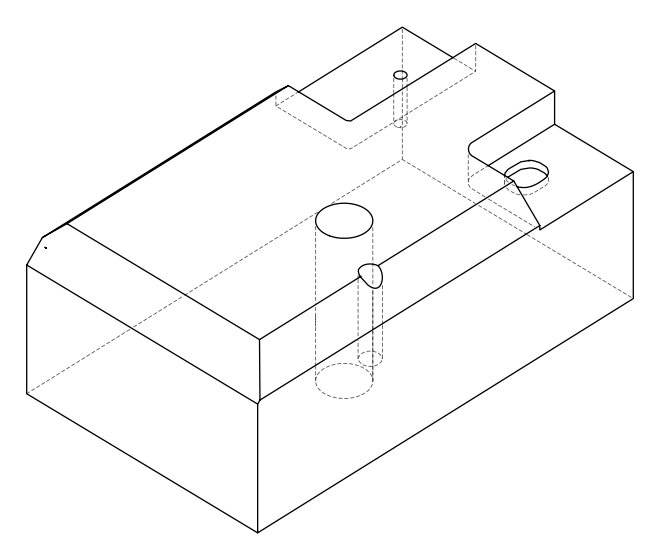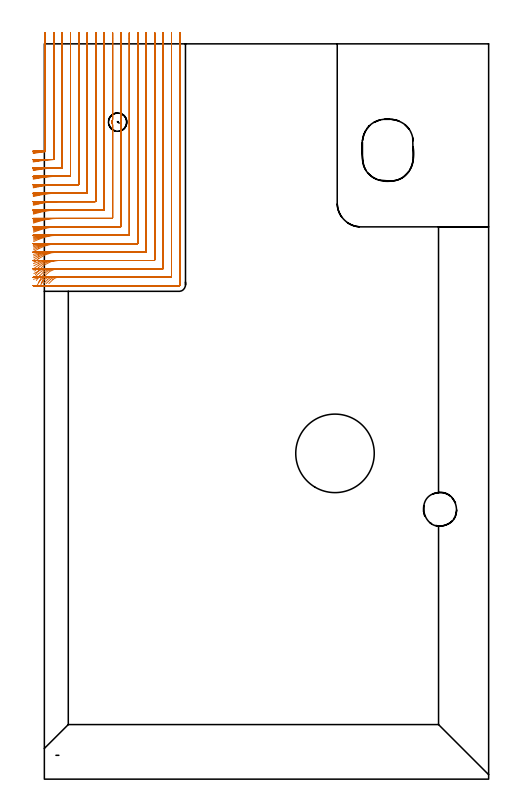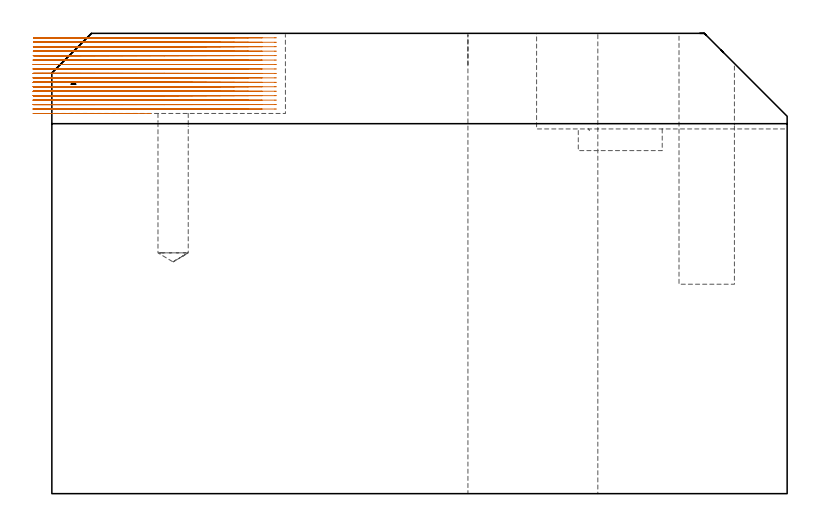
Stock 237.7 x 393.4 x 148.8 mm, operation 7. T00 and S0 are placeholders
(PLAN: 11 operations, 7 tool changes, 162.3 min)
(1 SPOT_DRILL | STEP1POCKET | NXT0321_9005460120000 | 0.03 min | 2812 mm3)
(2 INDEXABLE_INSERT_DRILL_THROUGH_HOLE_FROM_SOLID | STEP1HOLE | NXT0302_036 | 0.61 min | 206064 mm3)
(3 DRILL_BLIND_HOLE_INTO_CENTER | STEP1POCKET | UGT0301_212 | 0.21 min | 3509 mm3)
(4 AREA_MILL | FG_CHAMFER_SURFACE | UGT0205_001 | 22.63 min | 108346 mm3)
(5 AREA_MILL_1 | FG_CHAMFER_SURFACE_1 | UGT0205_001 | 19.91 min | 94854 mm3)
(6 AREA_MILL_2 | FG_CHAMFER_SURFACE_2 | UGT0205_001 | 9.78 min | 19899 mm3)
(7 MILL_CORNER_NOTCH_RECTANGULAR | CORNER_NOTCH_RECTANGULAR | NXT0201_008 | Follow Part, ap 1.5, ae 75% | 95.56 min | 255425 mm3)
(8 MILL_CORNER_NOTCH_RECTANGULAR_1 | CORNER_NOTCH_RECTANGULAR_1 | UGT0201_094 | Follow Part, ap 5, ae 75% | 10.24 min | 240972 mm3)
(9 MILL_RECTANGULAR_POCKET | POCKET_RECTANGULAR_STRAIGHT | UGT0201_094 | Follow Part, ap 5, ae 75% | 0.4 min | 5345 mm3)
(10 MILL_BLIND_HOLE_FROM_SOLID_MATERIAL | STEP1POCKET_1 | NXT0201_011 | Spiral | 2.59 min | 19824 mm3)
(11 BORE_BLIND_HOLE | STEP1POCKET_1 | UGT0332_075 | 0.33 min | 0 mm3)
(TOOL NXT0321_9005460120000 | NC Spot Drill, 142deg, 12mm, Carbide, Uncoated | D12 PA142 FL30 Z2)
(TOOL NXT0302_036 | Index. Insert Drill 42mm [880-D4200L50-05] | D42 PA176 FL210 Z2)
(TOOL UGT0301_212 | Twist Drill 9.8 mm | D9.8 PA118 FL83 Z2)
(TOOL UGT0205_001 | Chamfer Mill 20 x 3 x 45 deg. | D20 FL50 Z2)
(TOOL NXT0201_008 | ENDMILL 6mm [2P460-0600-NA 1630] | D6 FL26 Z6)
(TOOL UGT0201_094 | End mill 20 mm | D20 FL38 Z4)
(TOOL NXT0201_011 | ENDMILL 12mm [2P460-1200-NA 1630] | D12 FL38 Z6)
(TOOL UGT0332_075 | 17.75 mm Rough Boring Bar | D17.75)
(OP 7 MILL_CORNER_NOTCH_RECTANGULAR, part 1 of 2)
G17 G21 G94 G90
T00 M6
G54
G17 G0 G90 X-5.967 Y334.759 S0 M3
G43 Z158.8 H1
Z147.361
G94 G1 X-3. Y335.204 F250.
G2 X0.236 Y335.614 R72. F500.
G3 X0.5 Y335.907 R0.3
G1 Y396.4
Y399.4 F250.
G0 Z158.8
X-5.962 Y330.175
Z147.361
G1 X-3. Y330.65
G2 X4.718 Y331.435 R67.5 F500.
G3 X5. Y331.729 R0.3
G1 Y396.4
Y399.4 F250.
G0 Z158.8
X-5.957 Y325.58
Z147.361
G1 X-3. Y326.088
G2 X7.679 Y327. R63. F500.
G1 X9.205
G3 X9.5 Y327.295 R0.3
G1 Y396.4
Y399.4 F250.
G0 Z158.8
X-5.95 Y320.969
Z147.361
G1 X-3. Y321.517
G2 X7.679 Y322.5 R58.5 F500.
G1 X13.705
G3 X14. Y322.795 R0.3
G1 Y396.4
Y399.4 F250.
G0 Z158.8
X-5.941 Y316.34
Z147.361
G1 X-3. Y316.934
G2 X7.679 Y318. R54. F500.
G1 X18.204
G3 X18.5 Y318.296 R0.3
G1 Y396.4
Y399.4 F250.
G0 Z158.8
X-5.929 Y311.687
Z147.361
G1 X-3. Y312.334
G2 X7.679 Y313.5 R49.5 F500.
G1 X22.704
G3 X23. Y313.796 R0.3
G1 Y396.4
Y399.4 F250.
G0 Z158.8
X-5.914 Y307.003
Z147.361
G1 X-3. Y307.715
G2 X7.679 Y309. R45. F500.
G1 X27.204
G3 X27.5 Y309.296 R0.3
G1 Y396.4
Y399.4 F250.
G0 Z158.8
X-5.894 Y302.276
Z147.361
G1 X-3. Y303.067
G2 X7.679 Y304.5 R40.5 F500.
G1 X31.704
G3 X32. Y304.796 R0.3
G1 Y396.4
Y399.4 F250.
G0 Z158.8
X-5.865 Y297.49
Z147.361
G1 X-3. Y298.38
G2 X7.679 Y300. R36. F500.
G1 X36.204
G3 X36.5 Y300.296 R0.3
G1 Y350.2
G2 X36.286 Y350.813 R3.036
X36.492 Y352.78 R3.036
G1 X36.5 Y352.794
Y396.4
Y399.4 F250.
G0 Z158.8
X-5.822 Y292.618
Z147.361
G1 X-3. Y293.635
G2 X7.679 Y295.5 R31.5 F500.
G1 X40.704
G3 X41. Y295.796 R0.3
G1 Y349.126
Y352.126 F250.
G0 Z158.8
Y350.879
Z147.361
G1 Y353.879
Y396.4 F500.
Y399.4 F250.
G0 Z158.8
X-5.755 Y287.612
Z147.361
G1 X-3. Y288.798
G2 X7.679 Y291. R27. F500.
G1 X45.203
G3 X45.5 Y291.297 R0.3
G1 Y396.4
Y399.4 F250.
G0 Z158.8
X-5.641 Y282.38
Z147.361
G1 X-3. Y283.804
G2 X7.679 Y286.5 R22.5 F500.
G1 X49.703
G3 X50. Y286.797 R0.3
G1 Y396.4
Y399.4 F250.
G0 Z158.8
X-5.415 Y276.71
Z147.361
G1 X-3. Y278.49
G2 X7.679 Y282. R18. F500.
G1 X54.203
G3 X54.5 Y282.297 R0.3
G1 Y396.4
Y399.4 F250.
G0 Z158.8
X-4.835 Y269.886
Z147.361
G1 X-3. Y272.259
G2 X7.679 Y277.5 R13.5 F500.
G1 X58.703
G3 X59. Y277.797 R0.3
G1 Y396.4
Y399.4 F250.
G0 Z158.8
X-1.713 Y265.34
Z147.361
G1 X-0.372 Y268.023
G2 X7.679 Y273. R9. F500.
G1 X63.203
G3 X63.5 Y273.297 R0.3
G1 Y396.4
Y399.4 F250.
G0 Z158.8
X2.392 Y265.137
Z147.361
G1 X4.543 Y267.228
G2 X7.679 Y268.5 R4.5 F500.
G1 X67.703
G3 X68. Y268.797 R0.3
G1 Y396.4
Y399.4 F250.
G0 Z158.8
X4.679 Y264.
Z147.361
G1 X7.679
X72.1 F500.
G3 X72.5 Y264.4 R0.4
G1 Y396.4
Y399.4 F250.
G0 Z158.8
X-5.975 Y335.018
Z145.922
G1 X-3. Y335.404
G2 X0.23 Y335.748 R72. F500.
G3 X0.5 Y336.041 R0.3
G1 Y396.4
Y399.4 F250.
G0 Z158.8
X-5.972 Y330.452
Z145.922
G1 X-3. Y330.863
G2 X4.712 Y331.483 R67.5 F500.
G3 X5. Y331.777 R0.3
G1 Y396.4
Y399.4 F250.
G0 Z158.8
X-5.968 Y325.877
Z145.922
G1 X-3. Y326.318
G2 X6.248 Y327. R63. F500.
G1 X9.205
G3 X9.5 Y327.295 R0.3
G1 Y396.4
Y399.4 F250.
G0 Z158.8
X-5.962 Y321.29
Z145.922
G1 X-3. Y321.764
G2 X6.248 Y322.5 R58.5 F500.
G1 X13.705
G3 X14. Y322.795 R0.3
G1 Y396.4
Y399.4 F250.
G0 Z158.8
X-5.956 Y316.688
Z145.922
G1 X-3. Y317.202
G2 X6.248 Y318. R54. F500.
G1 X18.204
G3 X18.5 Y318.296 R0.3
G1 Y396.4
Y399.4 F250.
G0 Z158.8
X-5.947 Y312.068
Z145.922
G1 X-3. Y312.628
G2 X6.248 Y313.5 R49.5 F500.
G1 X22.704
G3 X23. Y313.796 R0.3
G1 Y396.4
Y399.4 F250.
G0 Z158.8
X-5.936 Y307.423
Z145.922
G1 X-3. Y308.039
G2 X6.248 Y309. R45. F500.
G1 X27.204
G3 X27.5 Y309.296 R0.3
G1 Y396.4
Y399.4 F250.
G0 Z158.8
X-5.921 Y302.745
Z145.922
G1 X-3. Y303.43
G2 X6.248 Y304.5 R40.5 F500.
G1 X31.704
G3 X32. Y304.796 R0.3
G1 Y396.4
Y399.4 F250.
G0 Z158.8
X-5.899 Y298.021
Z145.922
G1 X-3. Y298.792
G2 X6.248 Y300. R36. F500.
G1 X36.204
G3 X36.5 Y300.296 R0.3
G1 Y350.2
G2 X36.492 Y352.78 R3.036
G1 X36.5 Y352.794
Y396.4
Y399.4 F250.
G0 Z158.8
X-5.868 Y293.231
Z145.922
G1 X-3. Y294.112
G2 X6.248 Y295.5 R31.5 F500.
G1 X40.704
G3 X41. Y295.796 R0.3
G1 Y349.126
Y352.126 F250.
G0 Z158.8
Y350.879
Z145.922
G1 Y353.879
Y396.4 F500.
Y399.4 F250.
G0 Z158.8
X-5.819 Y288.339
Z145.922
G1 X-3. Y289.367
G2 X6.248 Y291. R27. F500.
G1 X45.203
G3 X45.5 Y291.297 R0.3
G1 Y396.4
Y399.4 F250.
G0 Z158.8
X-5.735 Y283.279
Z145.922
G1 X-3. Y284.512
G2 X6.248 Y286.5 R22.5 F500.
G1 X49.703
G3 X50. Y286.797 R0.3
G1 Y396.4
Y399.4 F250.
G0 Z158.8
X-5.574 Y277.901
Z145.922
G1 X-3. Y279.443
G2 X6.248 Y282. R18. F500.
G1 X54.203
G3 X54.5 Y282.297 R0.3
G1 Y396.4
Y399.4 F250.
G0 Z158.8
X-5.186 Y271.78
Z145.922
G1 X-3. Y273.835
G2 X6.248 Y277.5 R13.5 F500.
G1 X58.703
G3 X59. Y277.797 R0.3
G1 Y396.4
Y399.4 F250.
G0 Z158.8
X-3.059 Y265.84
Z145.922
G1 X-1.576 Y268.448
G2 X6.248 Y273. R9. F500.
G1 X63.203
G3 X63.5 Y273.297 R0.3
G1 Y396.4
Y399.4 F250.
G0 Z158.8
X0.961 Y265.139
Z145.922
G1 X3.114 Y267.229
G2 X6.248 Y268.5 R4.5 F500.
G1 X67.703
G3 X68. Y268.797 R0.3
G1 Y396.4
Y399.4 F250.
G0 Z158.8
X3.248 Y264.
Z145.922
G1 X6.248
X72.1 F500.
G3 X72.5 Y264.4 R0.4
G1 Y396.4
Y399.4 F250.
G0 Z158.8
X-5.982 Y335.254
Z144.483
G1 X-3. Y335.578
G2 X0.224 Y335.855 R72. F500.
G3 X0.5 Y336.149 R0.3
G1 Y396.4
Y399.4 F250.
G0 Z158.8
X-5.98 Y330.704
Z144.483
G1 X-3. Y331.05
G2 X4.705 Y331.5 R67.5 F500.
G3 X5. Y331.795 R0.3
G1 Y396.4
Y399.4 F250.
G0 Z158.8
X-5.977 Y326.146
Z144.483
G1 X-3. Y326.517
G2 X4.785 Y327. R63. F500.
G1 X9.205
G3 X9.5 Y327.295 R0.3
G1 Y396.4
Y399.4 F250.
G0 Z158.8
X-5.973 Y321.58
Z144.483
G1 X-3. Y321.98
G2 X4.785 Y322.5 R58.5 F500.
G1 X13.705
G3 X14. Y322.795 R0.3
G1 Y396.4
Y399.4 F250.
G0 Z158.8
X-5.969 Y317.003
Z144.483
G1 X-3. Y317.436
G2 X4.785 Y318. R54. F500.
G1 X18.204
G3 X18.5 Y318.296 R0.3
G1 Y396.4
Y399.4 F250.
G0 Z158.8
X-5.963 Y312.412
Z144.483
G1 X-3. Y312.884
G2 X4.785 Y313.5 R49.5 F500.
G1 X22.704
G3 X23. Y313.796 R0.3
G1 Y396.4
Y399.4 F250.
G0 Z158.8
X-5.955 Y307.803
Z144.483
G1 X-3. Y308.322
G2 X4.785 Y309. R45. F500.
G1 X27.204
G3 X27.5 Y309.296 R0.3
G1 Y396.4
Y399.4 F250.
G0 Z158.8
X-5.944 Y303.168
Z144.483
G1 X-3. Y303.745
G2 X4.785 Y304.5 R40.5 F500.
G1 X31.704
G3 X32. Y304.796 R0.3
G1 Y396.4
Y399.4 F250.
G0 Z158.8
X-5.929 Y298.499
Z144.483
G1 X-3. Y299.148
G2 X4.785 Y300. R36. F500.
G1 X36.204
G3 X36.5 Y300.296 R0.3
G1 Y350.2
G2 X36.492 Y352.78 R3.036
G1 X36.5 Y352.794
Y396.4
Y399.4 F250.
G0 Z158.8
X-5.907 Y293.781
Z144.483
G1 X-3. Y294.523
G2 X4.785 Y295.5 R31.5 F500.
G1 X40.704
G3 X41. Y295.796 R0.3
G1 Y349.126
Y352.126 F250.
G0 Z158.8
Y350.879
Z144.483
G1 Y353.879
Y396.4 F500.
Y399.4 F250.
G0 Z158.8
X-5.873 Y288.988
Z144.483
G1 X-3. Y289.853
G2 X4.785 Y291. R27. F500.
G1 X45.203
G3 X45.5 Y291.297 R0.3
G1 Y396.4
Y399.4 F250.
G0 Z158.8
X-5.815 Y284.072
Z144.483
G1 X-3. Y285.11
G2 X4.785 Y286.5 R22.5 F500.
G1 X49.703
G3 X50. Y286.797 R0.3
G1 Y396.4
Y399.4 F250.
G0 Z158.8
X-5.705 Y278.932
Z144.483
G1 X-3. Y280.23
G2 X4.785 Y282. R18. F500.
G1 X54.203
G3 X54.5 Y282.297 R0.3
G1 Y396.4
Y399.4 F250.
G0 Z158.8
X-5.451 Y273.299
Z144.483
G1 X-3. Y275.029
G2 X4.785 Y277.5 R13.5 F500.
G1 X58.703
G3 X59. Y277.797 R0.3
G1 Y396.4
Y399.4 F250.
G0 Z158.8
X-4.273 Y266.821
Z144.483
G1 X-2.521 Y269.256
G2 X4.785 Y273. R9. F500.
G1 X63.203
G3 X63.5 Y273.297 R0.3
G1 Y396.4
Y399.4 F250.
G0 Z158.8
X-0.523 Y265.037
Z144.483
G1 X1.589 Y267.168
G2 X4.785 Y268.5 R4.5 F500.
G1 X67.703
G3 X68. Y268.797 R0.3
G1 Y396.4
Y399.4 F250.
G0 Z158.8
X1.785 Y264.
Z144.483
G1 X4.785
X72.1 F500.
G3 X72.5 Y264.4 R0.4
G1 Y396.4
Y399.4 F250.
G0 Z158.8
X-5.989 Y335.48
Z143.044
G1 X-3. Y335.736
G2 X0.217 Y335.94 R72. F500.
G3 X0.5 Y336.234 R0.3
G1 Y396.4
Y399.4 F250.
G0 Z158.8
X-5.987 Y330.945
Z143.044
G1 X-3. Y331.219
G2 X3.156 Y331.5 R67.5 F500.
G1 X4.705
G3 X5. Y331.795 R0.3
G1 Y396.4
Y399.4 F250.
G0 Z158.8
X-5.986 Y326.405
Z143.044
G1 X-3. Y326.699
G2 X3.156 Y327. R63. F500.
G1 X9.205
G3 X9.5 Y327.295 R0.3
G1 Y396.4
Y399.4 F250.
G0 Z158.8
X-5.983 Y321.86
Z143.044
G1 X-3. Y322.175
G2 X3.156 Y322.5 R58.5 F500.
G1 X13.705
G3 X14. Y322.795 R0.3
G1 Y396.4
Y399.4 F250.
G0 Z158.8
X-5.98 Y317.306
Z143.044
G1 X-3. Y317.648
G2 X3.156 Y318. R54. F500.
G1 X18.204
G3 X18.5 Y318.296 R0.3
G1 Y396.4
Y399.4 F250.
G0 Z158.8
X-5.977 Y312.743
Z143.044
G1 X-3. Y313.116
G2 X3.156 Y313.5 R49.5 F500.
G1 X22.704
G3 X23. Y313.796 R0.3
G1 Y396.4
Y399.4 F250.
G0 Z158.8
X-5.972 Y308.167
Z143.044
G1 X-3. Y308.577
G2 X3.156 Y309. R45. F500.
G1 X27.204
G3 X27.5 Y309.296 R0.3
G1 Y396.4
Y399.4 F250.
G0 Z158.8
X-5.965 Y303.573
Z143.044
G1 X-3. Y304.029
G2 X3.156 Y304.5 R40.5 F500.
G1 X31.704
G3 X32. Y304.796 R0.3
G1 Y396.4
Y399.4 F250.
G0 Z158.8
X-5.956 Y298.957
Z143.044
G1 X-3. Y299.47
G2 X3.156 Y300. R36. F500.
G1 X36.204
G3 X36.5 Y300.296 R0.3
G1 Y350.2
G2 X36.492 Y352.78 R3.036
G1 X36.5 Y352.794
Y396.4
Y399.4 F250.
G0 Z158.8
X-5.942 Y294.306
Z143.044
G1 X-3. Y294.893
G2 X3.156 Y295.5 R31.5 F500.
G1 X40.704
G3 X41. Y295.796 R0.3
G1 Y349.126
Y352.126 F250.
G0 Z158.8
Y350.879
Z143.044
G1 Y353.879
Y396.4 F500.
Y399.4 F250.
G0 Z158.8
X-5.921 Y289.605
Z143.044
G1 X-3. Y290.289
G2 X3.156 Y291. R27. F500.
G1 X45.203
G3 X45.5 Y291.297 R0.3
G1 Y396.4
Y399.4 F250.
G0 Z158.8
X-5.886 Y284.821
Z143.044
G1 X-3. Y285.641
G2 X3.156 Y286.5 R22.5 F500.
G1 X49.703
G3 X50. Y286.797 R0.3
G1 Y396.4
Y399.4 F250.
G0 Z158.8
X-5.819 Y279.889
Z143.044
G1 X-3. Y280.915
G2 X3.156 Y282. R18. F500.
G1 X54.203
G3 X54.5 Y282.297 R0.3
G1 Y396.4
Y399.4 F250.
G0 Z158.8
X-5.67 Y274.647
Z143.044
G1 X-3. Y276.015
G2 X3.156 Y277.5 R13.5 F500.
G1 X58.703
G3 X59. Y277.797 R0.3
G1 Y396.4
Y399.4 F250.
G0 Z158.8
X-5.188 Y268.513
Z143.044
G1 X-3. Y270.565
G2 X3.156 Y273. R9. F500.
G1 X63.203
G3 X63.5 Y273.297 R0.3
G1 Y396.4
Y399.4 F250.
G0 Z158.8
X-2.252 Y263.986
Z143.044
G1 X-0.595 Y266.487
G2 X3.156 Y268.5 R4.5 F500.
G1 X67.702
G3 X68. Y268.798 R0.3
G1 Y396.4
Y399.4 F250.
G0 Z158.8
X0.156 Y264.
Z143.044
G1 X3.156
X72.1 F500.
G3 X72.5 Y264.4 R0.4
G1 Y396.4
Y399.4 F250.
G0 Z158.8
X-5.995 Y335.693
Z141.605
G1 X-3. Y335.872
G2 X0.21 Y335.992 R72. F500.
G3 X0.5 Y336.287 R0.3
G1 Y396.4
Y399.4 F250.
G0 Z158.8
X-5.994 Y331.173
Z141.605
G1 X-3. Y331.363
G2 X1.292 Y331.5 R67.5 F500.
G1 X4.705
G3 X5. Y331.795 R0.3
G1 Y396.4
Y399.4 F250.
G0 Z158.8
X-5.993 Y326.649
Z141.605
G1 X-3. Y326.854
G2 X1.292 Y327. R63. F500.
G1 X9.205
G3 X9.5 Y327.295 R0.3
G1 Y396.4
Y399.4 F250.
G0 Z158.8
X-5.992 Y322.122
Z141.605
G1 X-3. Y322.342
G2 X1.292 Y322.5 R58.5 F500.
G1 X13.705
G3 X14. Y322.795 R0.3
G1 Y396.4
Y399.4 F250.
G0 Z158.8
X-5.991 Y317.591
Z141.605
G1 X-3. Y317.829
G2 X1.292 Y318. R54. F500.
G1 X18.204
G3 X18.5 Y318.296 R0.3
G1 Y396.4
Y399.4 F250.
G0 Z158.8
X-5.989 Y313.053
Z141.605
G1 X-3. Y313.314
G2 X1.292 Y313.5 R49.5 F500.
G1 X22.704
G3 X23. Y313.796 R0.3
G1 Y396.4
Y399.4 F250.
G0 Z158.8
X-5.986 Y308.509
Z141.605
G1 X-3. Y308.795
G2 X1.292 Y309. R45. F500.
G1 X27.204
G3 X27.5 Y309.296 R0.3
G1 Y396.4
Y399.4 F250.
G0 Z158.8
X-5.983 Y303.954
Z141.605
G1 X-3. Y304.272
G2 X1.292 Y304.5 R40.5 F500.
G1 X31.704
G3 X32. Y304.796 R0.3
G1 Y396.4
Y399.4 F250.
G0 Z158.8
X-5.979 Y299.386
Z141.605
G1 X-3. Y299.743
G2 X1.292 Y300. R36. F500.
G1 X36.204
G3 X36.5 Y300.296 R0.3
G1 Y350.2
G2 X36.492 Y352.78 R3.036
G1 X36.5 Y352.794
Y396.4
Y399.4 F250.
G0 Z158.8
X-5.972 Y294.798
Z141.605
G1 X-3. Y295.206
G2 X1.292 Y295.5 R31.5 F500.
G1 X40.704
G3 X41. Y295.796 R0.3
G1 Y349.126
Y352.126 F250.
G0 Z158.8
Y350.879
Z141.605
G1 Y353.879
Y396.4 F500.
Y399.4 F250.
G0 Z158.8
X-5.962 Y290.18
Z141.605
G1 X-3. Y290.657
G2 X1.292 Y291. R27. F500.
G1 X45.203
G3 X45.5 Y291.297 R0.3
G1 Y396.4
Y399.4 F250.
G0 Z158.8
X-5.945 Y285.515
Z141.605
G1 X-3. Y286.087
G2 X1.292 Y286.5 R22.5 F500.
G1 X49.703
G3 X50. Y286.797 R0.3
G1 Y396.4
Y399.4 F250.
G0 Z158.8
X-5.913 Y280.766
Z141.605
G1 X-3. Y281.481
G2 X1.292 Y282. R18. F500.
G1 X54.203
G3 X54.5 Y282.297 R0.3
G1 Y396.4
Y399.4 F250.
G0 Z158.8
X-5.844 Y275.846
Z141.605
G1 X-3. Y276.8
G2 X1.292 Y277.5 R13.5 F500.
G1 X58.703
G3 X59. Y277.797 R0.3
G1 Y396.4
Y399.4 F250.
G0 Z158.8
X-5.637 Y270.48
Z141.605
G1 X-3. Y271.911
G2 X1.292 Y273. R9. F500.
G1 X63.203
G3 X63.5 Y273.297 R0.3
G1 Y396.4
Y399.4 F250.
G0 Z158.8
X-4.113 Y263.815
Z141.605
G1 X-2.535 Y266.367
G2 X1.292 Y268.5 R4.5 F500.
G1 X67.703
G3 X68. Y268.797 R0.3
G1 Y396.4
Y399.4 F250.
G0 Z158.8
X-1.708 Y264.
Z141.605
G1 X1.292
X72.1 F500.
G3 X72.5 Y264.4 R0.4
G1 Y396.4
Y399.4 F250.
G0 Z158.8
X-5.999 Y335.931
Z140.167
G1 X-3. Y335.987
G2 X-1.654 Y336. R72. F500.
G1 X0.205
G3 X0.5 Y336.295 R0.3
G1 Y396.4
Y399.4 F250.
G0 Z158.8
X-5.999 Y331.427
Z140.167
G1 X-3. Y331.487
G2 X-1.654 Y331.5 R67.5 F500.
G1 X4.705
G3 X5. Y331.795 R0.3
G1 Y396.4
Y399.4 F250.
G0 Z158.8
X-5.999 Y326.922
Z140.167
G1 X-3. Y326.986
G2 X-1.654 Y327. R63. F500.
G1 X9.205
G3 X9.5 Y327.295 R0.3
G1 Y396.4
Y399.4 F250.
G0 Z158.8
X-5.999 Y322.415
Z140.167
G1 X-3. Y322.485
G2 X-1.654 Y322.5 R58.5 F500.
G1 X13.705
G3 X14. Y322.795 R0.3
G1 Y396.4
Y399.4 F250.
G0 Z158.8
X-5.999 Y317.908
Z140.167
G1 X-3. Y317.983
G2 X-1.654 Y318. R54. F500.
G1 X18.204
G3 X18.5 Y318.296 R0.3
G1 Y396.4
Y399.4 F250.
G0 Z158.8
X-5.999 Y313.4
Z140.167
G1 X-3. Y313.482
G2 X-1.654 Y313.5 R49.5 F500.
G1 X22.704
G3 X23. Y313.796 R0.3
G1 Y396.4
Y399.4 F250.
G0 Z158.8
X-5.999 Y308.89
Z140.167
G1 X-3. Y308.98
G2 X-1.654 Y309. R45. F500.
G1 X27.204
G3 X27.5 Y309.296 R0.3
G1 Y396.4
Y399.4 F250.
G0 Z158.8
X-5.998 Y304.378
Z140.167
G1 X-3. Y304.478
G2 X-1.654 Y304.5 R40.5 F500.
G1 X31.704
G3 X32. Y304.796 R0.3
G1 Y396.4
Y399.4 F250.
G0 Z158.8
X-5.998 Y299.863
Z140.167
G1 X-3. Y299.975
G2 X-1.654 Y300. R36. F500.
G1 X36.204
G3 X36.5 Y300.296 R0.3
G1 Y350.2
G2 X36.492 Y352.78 R3.036
G1 X36.5 Y352.794
Y396.4
Y399.4 F250.
G0 Z158.8
X-5.997 Y295.343
Z140.167
G1 X-3. Y295.471
G2 X-1.654 Y295.5 R31.5 F500.
G1 X40.704
G3 X41. Y295.796 R0.3
G1 Y349.126
Y352.126 F250.
G0 Z158.8
Y350.879
Z140.167
G1 Y353.879
Y396.4 F500.
Y399.4 F250.
G0 Z158.8
X-5.996 Y290.817
Z140.167
G1 X-3. Y290.966
G2 X-1.654 Y291. R27. F500.
G1 X45.203
G3 X45.5 Y291.297 R0.3
G1 Y396.4
Y399.4 F250.
G0 Z158.8
X-5.995 Y286.28
Z140.167
G1 X-3. Y286.46
G2 X-1.654 Y286.5 R22.5 F500.
G1 X49.703
G3 X50. Y286.797 R0.3
G1 Y396.4
Y399.4 F250.
G0 Z158.8
X-5.992 Y281.725
Z140.167
G1 X-3. Y281.95
G2 X-1.654 Y282. R18. F500.
G1 X54.203
G3 X54.5 Y282.297 R0.3
G1 Y396.4
Y399.4 F250.
G0 Z158.8
X-5.985 Y277.134
Z140.167
G1 X-3. Y277.433
G2 X-1.654 Y277.5 R13.5 F500.
G1 X58.703
G3 X59. Y277.797 R0.3
G1 Y396.4
Y399.4 F250.
G0 Z158.8
X-5.966 Y272.45
Z140.167
G1 X-3. Y272.899
G2 X-1.654 Y273. R9. F500.
G1 X63.203
G3 X63.5 Y273.297 R0.3
G1 Y396.4
Y399.4 F250.
G0 Z158.8
X-5.863 Y267.397
Z140.167
G1 X-3. Y268.294
G2 X-1.654 Y268.5 R4.5 F500.
G1 X67.703
G3 X68. Y268.797 R0.3
G1 Y396.4
Y399.4 F250.
G0 Z158.8
X-4.654 Y264.
Z140.167
G1 X-1.654
X72.1 F500.
G3 X72.5 Y264.4 R0.4
G1 Y396.4
Y399.4 F250.
G0 Z158.8
X-6. Y335.992
Z138.728
G1 X-3. Y336.
X-2.823 F500.
X0.205
G3 X0.5 Y336.295 R0.3
G1 Y396.4
Y399.4 F250.
G0 Z158.8
X-6. Y331.492
Z138.728
G1 X-3. Y331.5
X-2.823 F500.
X4.705
G3 X5. Y331.795 R0.3
G1 Y396.4
Y399.4 F250.
G0 Z158.8
X-6. Y326.991
Z138.728
G1 X-3. Y327.
X-2.823 F500.
X9.205
G3 X9.5 Y327.295 R0.3
G1 Y396.4
Y399.4 F250.
G0 Z158.8
X-6. Y322.491
Z138.728
G1 X-3. Y322.5
X-2.823 F500.
X13.705
G3 X14. Y322.795 R0.3
G1 Y396.4
Y399.4 F250.
G0 Z158.8
X-6. Y317.99
Z138.728
G1 X-3. Y318.
X-2.823 F500.
X18.204
G3 X18.5 Y318.296 R0.3
G1 Y396.4
Y399.4 F250.
G0 Z158.8
X-6. Y313.489
Z138.728
G1 X-3. Y313.5
X-2.823 F500.
X22.704
G3 X23. Y313.796 R0.3
G1 Y396.4
Y399.4 F250.
G0 Z158.8
X-6. Y308.988
Z138.728
G1 X-3. Y309.
X-2.823 F500.
X27.204
G3 X27.5 Y309.296 R0.3
G1 Y396.4
Y399.4 F250.
G0 Z158.8
X-6. Y304.486
Z138.728
G1 X-3. Y304.5
X-2.823 F500.
X31.704
G3 X32. Y304.796 R0.3
G1 Y396.4
Y399.4 F250.
G0 Z158.8
X-6. Y299.985
Z138.728
G1 X-3. Y300.
X-2.823 F500.
X36.204
G3 X36.5 Y300.296 R0.3
G1 Y350.2
G2 X36.492 Y352.779 R3.04
G1 X36.5 Y352.793
Y396.4
Y399.4 F250.
G0 Z158.8
X-6. Y295.483
Z138.728
G1 X-3. Y295.5
X-2.823 F500.
X40.704
G3 X41. Y295.796 R0.3
G1 Y349.126
Y352.126 F250.
G0 Z158.8
Y350.879
Z138.728
G1 Y353.879
Y396.4 F500.
Y399.4 F250.
G0 Z158.8
X-6. Y290.98
Z138.728
G1 X-3. Y290.999
X-2.823 Y291. F500.
X45.203
G3 X45.5 Y291.297 R0.3
G1 Y396.4
Y399.4 F250.
G0 Z158.8
X-6. Y286.476
Z138.728
G1 X-3. Y286.499
X-2.823 Y286.5 F500.
X49.703
G3 X50. Y286.797 R0.3
G1 Y396.4
Y399.4 F250.
G0 Z158.8
X-6. Y281.97
Z138.728
G1 X-3. Y281.999
X-2.823 Y282. F500.
X54.203
G3 X54.5 Y282.297 R0.3
G1 Y396.4
Y399.4 F250.
G0 Z158.8
X-6. Y277.459
Z138.728
G1 X-3. Y277.499
X-2.823 Y277.5 F500.
X58.703
G3 X59. Y277.797 R0.3
G1 Y396.4
Y399.4 F250.
G0 Z158.8
X-5.999 Y272.939
Z138.728
G1 X-3. Y272.998
X-2.823 Y273. F500.
X63.203
G3 X63.5 Y273.297 R0.3
G1 Y396.4
Y399.4 F250.
G0 Z158.8
X-5.998 Y268.378
Z138.728
G1 X-3. Y268.497
X-2.823 Y268.5 F500.
X67.703
G3 X68. Y268.797 R0.3
G1 Y396.4
Y399.4 F250.
G0 Z158.8
X-5.823 Y264.
Z138.728
G1 X-2.823
X72.1 F500.
G3 X72.5 Y264.4 R0.4
G1 Y396.4
Y399.4 F250.
G0 Z158.8
X-6. Y336.
Z137.289
G1 X-3.
X0.205 F500.
G3 X0.5 Y336.295 R0.3
G1 Y396.4
Y399.4 F250.
G0 Z158.8
X-6. Y331.5
Z137.289
G1 X-3.
X4.705 F500.
G3 X5. Y331.795 R0.3
G1 Y396.4
Y399.4 F250.
G0 Z158.8
X-6. Y327.
Z137.289
G1 X-3.
X9.205 F500.
G3 X9.5 Y327.295 R0.3
G1 Y396.4
Y399.4 F250.
G0 Z158.8
X-6. Y322.5
Z137.289
G1 X-3.
X13.705 F500.
G3 X14. Y322.795 R0.3
G1 Y396.4
Y399.4 F250.
G0 Z158.8
X-6. Y318.
Z137.289
G1 X-3.
X18.204 F500.
G3 X18.5 Y318.296 R0.3
G1 Y396.4
Y399.4 F250.
G0 Z158.8
X-6. Y313.5
Z137.289
G1 X-3.
X22.704 F500.
G3 X23. Y313.796 R0.3
G1 Y396.4
Y399.4 F250.
G0 Z158.8
X-6. Y309.
Z137.289
G1 X-3.
X27.204 F500.
G3 X27.5 Y309.296 R0.3
G1 Y396.4
Y399.4 F250.
G0 Z158.8
X-6. Y304.5
Z137.289
G1 X-3.
X31.704 F500.
G3 X32. Y304.796 R0.3
G1 Y396.4
Y399.4 F250.
G0 Z158.8
X-6. Y300.
Z137.289
G1 X-3.
X36.204 F500.
G3 X36.5 Y300.296 R0.3
G1 Y350.2
G2 X36.311 Y352.279 R3.04
X36.494 Y352.783 R3.035
G1 X36.5 Y352.793
Y396.4
Y399.4 F250.
G0 Z158.8
X-6. Y295.5
Z137.289
G1 X-3.
X40.704 F500.
G3 X41. Y295.796 R0.3
G1 Y349.126
Y352.126 F250.
G0 Z158.8
Y350.879
Z137.289
G1 Y353.879
Y396.4 F500.
Y399.4 F250.
G0 Z158.8
X-6. Y291.
Z137.289
G1 X-3.
X45.203 F500.
G3 X45.5 Y291.297 R0.3
G1 Y396.4
Y399.4 F250.
G0 Z158.8
X-6. Y286.5
Z137.289
G1 X-3.
X49.703 F500.
G3 X50. Y286.797 R0.3
G1 Y396.4
Y399.4 F250.
G0 Z158.8
X-6. Y282.
Z137.289
G1 X-3.
X54.203 F500.
G3 X54.5 Y282.297 R0.3
G1 Y396.4
Y399.4 F250.
G0 Z158.8
X-6. Y277.5
Z137.289
G1 X-3.
X58.703 F500.
G3 X59. Y277.797 R0.3
G1 Y396.4
Y399.4 F250.
G0 Z158.8
X-6. Y273.
Z137.289
G1 X-3.
X63.203 F500.
G3 X63.5 Y273.297 R0.3
G1 Y396.4
Y399.4 F250.
G0 Z158.8
X-6. Y268.5
Z137.289
G1 X-3.
X67.703 F500.
G3 X68. Y268.797 R0.3
G1 Y396.4
Y399.4 F250.
G0 Z158.8
X-6. Y264.
Z137.289
G1 X-3.
X72.1 F500.
G3 X72.5 Y264.4 R0.4
G1 Y396.4
Y399.4 F250.
G0 Z158.8
X-6. Y336.
Z135.85
G1 X-3.
X0.205 F500.
G3 X0.5 Y336.295 R0.3
G1 Y396.4
Y399.4 F250.
G0 Z158.8
X-6. Y331.5
Z135.85
G1 X-3.
X4.705 F500.
G3 X5. Y331.795 R0.3
G1 Y396.4
Y399.4 F250.
G0 Z158.8
X-6. Y327.
Z135.85
G1 X-3.
X9.205 F500.
G3 X9.5 Y327.295 R0.3
G1 Y396.4
Y399.4 F250.
G0 Z158.8
X-6. Y322.5
Z135.85
G1 X-3.
X13.705 F500.
G3 X14. Y322.795 R0.3
G1 Y396.4
Y399.4 F250.
G0 Z158.8
X-6. Y318.
Z135.85
G1 X-3.
X18.204 F500.
G3 X18.5 Y318.296 R0.3
G1 Y396.4
Y399.4 F250.
G0 Z158.8
X-6. Y313.5
Z135.85
G1 X-3.
X22.704 F500.
G3 X23. Y313.796 R0.3
G1 Y396.4
Y399.4 F250.
G0 Z158.8
X-6. Y309.
Z135.85
G1 X-3.
X27.204 F500.
G3 X27.5 Y309.296 R0.3
G1 Y396.4
Y399.4 F250.
G0 Z158.8
X-6. Y304.5
Z135.85
G1 X-3.
X31.704 F500.
G3 X32. Y304.796 R0.3
G1 Y396.4
Y399.4 F250.
G0 Z158.8
X-6. Y300.
Z135.85
G1 X-3.
X36.204 F500.
G3 X36.5 Y300.296 R0.3
G1 Y350.2
G2 X36.276 Y350.862 R3.036
X36.494 Y352.784 R3.035
G1 X36.5 Y352.794
Y396.4
Y399.4 F250.
G0 Z158.8
X-6. Y295.5
Z135.85
G1 X-3.
X40.704 F500.
G3 X41. Y295.796 R0.3
G1 Y349.126
Y352.126 F250.
G0 Z158.8
Y350.879
Z135.85
G1 Y353.879
Y396.4 F500.
Y399.4 F250.
G0 Z158.8
X-6. Y291.
Z135.85
G1 X-3.
X45.203 F500.
G3 X45.5 Y291.297 R0.3
G1 Y396.4
Y399.4 F250.
G0 Z158.8
X-6. Y286.5
Z135.85
G1 X-3.
X49.703 F500.
G3 X50. Y286.797 R0.3
G1 Y396.4
Y399.4 F250.
G0 Z158.8
X-6. Y282.
Z135.85
G1 X-3.
X54.203 F500.
G3 X54.5 Y282.297 R0.3
G1 Y396.4
Y399.4 F250.
G0 Z158.8
X-6. Y277.5
Z135.85
G1 X-3.
X58.703 F500.
G3 X59. Y277.797 R0.3
G1 Y396.4
Y399.4 F250.
G0 Z158.8
X-6. Y273.
Z135.85
G1 X-3.
X63.203 F500.
G3 X63.5 Y273.297 R0.3
G1 Y396.4
Y399.4 F250.
G0 Z158.8
X-6. Y268.5
Z135.85
G1 X-3.
X67.703 F500.
G3 X68. Y268.797 R0.3
G1 Y396.4
Y399.4 F250.
G0 Z158.8
X-6. Y264.
Z135.85
G1 X-3.
X72.1 F500.
G3 X72.5 Y264.4 R0.4
G1 Y396.4
Y399.4 F250.
G0 Z158.8
X-6. Y336.
Z134.411
G1 X-3.
X0.205 F500.
G3 X0.5 Y336.295 R0.3
G1 Y396.4
Y399.4 F250.
G0 Z158.8
X-6. Y331.5
Z134.411
G1 X-3.
X4.705 F500.
G3 X5. Y331.795 R0.3
G1 Y396.4
Y399.4 F250.
G0 Z158.8
X-6. Y327.
Z134.411
G1 X-3.
X9.205 F500.
G3 X9.5 Y327.295 R0.3
G1 Y396.4
Y399.4 F250.
G0 Z158.8
X-6. Y322.5
Z134.411
G1 X-3.
X13.705 F500.
G3 X14. Y322.795 R0.3
G1 Y396.4
Y399.4 F250.
G0 Z158.8
X-6. Y318.
Z134.411
G1 X-3.
X18.204 F500.
G3 X18.5 Y318.296 R0.3
G1 Y396.4
Y399.4 F250.
G0 Z158.8
X-6. Y313.5
Z134.411
G1 X-3.
X22.704 F500.
G3 X23. Y313.796 R0.3
G1 Y396.4
Y399.4 F250.
G0 Z158.8
X-6. Y309.
Z134.411
G1 X-3.
X27.204 F500.
G3 X27.5 Y309.296 R0.3
G1 Y396.4
Y399.4 F250.
G0 Z158.8
X-6. Y304.5
Z134.411
G1 X-3.
X31.704 F500.
G3 X32. Y304.796 R0.3
G1 Y396.4
Y399.4 F250.
G0 Z158.8
X-6. Y300.
Z134.411
G1 X-3.
X36.204 F500.
G3 X36.5 Y300.296 R0.3
G1 Y350.2
G2 X36.492 Y352.78 R3.036
G1 X36.5 Y352.794
Y396.4
Y399.4 F250.
G0 Z158.8
X-6. Y295.5
Z134.411
G1 X-3.
X40.704 F500.
G3 X41. Y295.796 R0.3
G1 Y349.126
Y352.126 F250.
G0 Z158.8
Y350.879
Z134.411
G1 Y353.879
Y396.4 F500.
Y399.4 F250.
G0 Z158.8
X-6. Y291.
Z134.411
G1 X-3.
X45.203 F500.
G3 X45.5 Y291.297 R0.3
G1 Y396.4
Y399.4 F250.
G0 Z158.8
X-6. Y286.5
Z134.411
G1 X-3.
X49.703 F500.
G3 X50. Y286.797 R0.3
G1 Y396.4
Y399.4 F250.
G0 Z158.8
X-6. Y282.
Z134.411
G1 X-3.
X54.203 F500.
G3 X54.5 Y282.297 R0.3
G1 Y396.4
Y399.4 F250.
G0 Z158.8
X-6. Y277.5
Z134.411
G1 X-3.
X58.703 F500.
G3 X59. Y277.797 R0.3
G1 Y396.4
Y399.4 F250.
G0 Z158.8
X-6. Y273.
Z134.411
G1 X-3.
X63.203 F500.
G3 X63.5 Y273.297 R0.3
G1 Y396.4
Y399.4 F250.
G0 Z158.8
X-6. Y268.5
Z134.411
G1 X-3.
X67.703 F500.
G3 X68. Y268.797 R0.3
G1 Y396.4
Y399.4 F250.
G0 Z158.8
X-6. Y264.
Z134.411
G1 X-3.
X72.1 F500.
G3 X72.5 Y264.4 R0.4
G1 Y396.4
Y399.4 F250.
G0 Z158.8
X-6. Y336.
Z132.972
G1 X-3.
X0.205 F500.
G3 X0.5 Y336.295 R0.3
G1 Y396.4
Y399.4 F250.
G0 Z158.8
X-6. Y331.5
Z132.972
G1 X-3.
X4.705 F500.
G3 X5. Y331.795 R0.3
G1 Y396.4
Y399.4 F250.
G0 Z158.8
X-6. Y327.
Z132.972
G1 X-3.
X9.205 F500.
G3 X9.5 Y327.295 R0.3
G1 Y396.4
Y399.4 F250.
G0 Z158.8
X-6. Y322.5
Z132.972
G1 X-3.
X13.705 F500.
G3 X14. Y322.795 R0.3
G1 Y396.4
Y399.4 F250.
G0 Z158.8
X-6. Y318.
Z132.972
G1 X-3.
X18.204 F500.
G3 X18.5 Y318.296 R0.3
G1 Y396.4
Y399.4 F250.
G0 Z158.8
X-6. Y313.5
Z132.972
G1 X-3.
X22.704 F500.
G3 X23. Y313.796 R0.3
G1 Y396.4
Y399.4 F250.
G0 Z158.8
X-6. Y309.
Z132.972
G1 X-3.
X27.204 F500.
G3 X27.5 Y309.296 R0.3
G1 Y396.4
Y399.4 F250.
G0 Z158.8
X-6. Y304.5
Z132.972
G1 X-3.
X31.704 F500.
G3 X32. Y304.796 R0.3
G1 Y396.4
Y399.4 F250.
G0 Z158.8
X-6. Y300.
Z132.972
G1 X-3.
X36.204 F500.
G3 X36.5 Y300.296 R0.3
G1 Y350.2
G2 X36.492 Y352.78 R3.036
G1 X36.5 Y352.794
Y396.4
Y399.4 F250.
G0 Z158.8
X-6. Y295.5
Z132.972
G1 X-3.
X40.704 F500.
G3 X41. Y295.796 R0.3
G1 Y349.126
Y352.126 F250.
G0 Z158.8
Y350.879
Z132.972
G1 Y353.879
Y396.4 F500.
Y399.4 F250.
G0 Z158.8
X-6. Y291.
Z132.972
G1 X-3.
X45.203 F500.
G3 X45.5 Y291.297 R0.3
G1 Y396.4
Y399.4 F250.
G0 Z158.8
X-6. Y286.5
Z132.972
G1 X-3.
X49.703 F500.
G3 X50. Y286.797 R0.3
G1 Y396.4
Y399.4 F250.
G0 Z158.8
X-6. Y282.
Z132.972
G1 X-3.
X54.203 F500.
G3 X54.5 Y282.297 R0.3
G1 Y396.4
Y399.4 F250.
G0 Z158.8
X-6. Y277.5
Z132.972
G1 X-3.
X58.703 F500.
G3 X59. Y277.797 R0.3
G1 Y396.4
Y399.4 F250.
G0 Z158.8
X-6. Y273.
Z132.972
G1 X-3.
X63.203 F500.
G3 X63.5 Y273.297 R0.3
G1 Y396.4
Y399.4 F250.
G0 Z158.8
X-6. Y268.5
Z132.972
G1 X-3.
X67.703 F500.
G3 X68. Y268.797 R0.3
G1 Y396.4
Y399.4 F250.
G0 Z158.8
X-6. Y264.
Z132.972
G1 X-3.
X72.1 F500.
G3 X72.5 Y264.4 R0.4
G1 Y396.4
Y399.4 F250.
G0 Z158.8
X-6. Y336.
Z131.533
G1 X-3.
X0.205 F500.
G3 X0.5 Y336.295 R0.3
G1 Y396.4
Y399.4 F250.
G0 Z158.8
X-6. Y331.5
Z131.533
G1 X-3.
X4.705 F500.
G3 X5. Y331.795 R0.3
G1 Y396.4
Y399.4 F250.
G0 Z158.8
X-6. Y327.
Z131.533
G1 X-3.
X9.205 F500.
G3 X9.5 Y327.295 R0.3
G1 Y396.4
Y399.4 F250.
G0 Z158.8
X-6. Y322.5
Z131.533
G1 X-3.
X13.705 F500.
G3 X14. Y322.795 R0.3
G1 Y396.4
Y399.4 F250.
G0 Z158.8
X-6. Y318.
Z131.533
G1 X-3.
X18.204 F500.
G3 X18.5 Y318.296 R0.3
G1 Y396.4
Y399.4 F250.
G0 Z158.8
X-6. Y313.5
Z131.533
G1 X-3.
X22.704 F500.
G3 X23. Y313.796 R0.3
G1 Y396.4
Y399.4 F250.
G0 Z158.8
X-6. Y309.
Z131.533
G1 X-3.
X27.204 F500.
G3 X27.5 Y309.296 R0.3
G1 Y396.4
Y399.4 F250.
G0 Z158.8
X-6. Y304.5
Z131.533
G1 X-3.
X31.704 F500.
G3 X32. Y304.796 R0.3
G1 Y396.4
Y399.4 F250.
G0 Z158.8
X-6. Y300.
Z131.533
G1 X-3.
X36.204 F500.
G3 X36.5 Y300.296 R0.3
G1 Y350.2
G2 X36.492 Y352.78 R3.036
G1 X36.5 Y352.794
Y396.4
Y399.4 F250.
G0 Z158.8
X-6. Y295.5
Z131.533
G1 X-3.
X40.704 F500.
G3 X41. Y295.796 R0.3
G1 Y349.126
Y352.126 F250.
G0 Z158.8
Y350.879
Z131.533
G1 Y353.879
Y396.4 F500.
Y399.4 F250.
G0 Z158.8
X-6. Y291.
Z131.533
G1 X-3.
X45.203 F500.
G3 X45.5 Y291.297 R0.3
G1 Y396.4
Y399.4 F250.
G0 Z158.8
X-6. Y286.5
Z131.533
G1 X-3.
X49.703 F500.
G3 X50. Y286.797 R0.3
G1 Y396.4
Y399.4 F250.
G0 Z158.8
X-6. Y282.
Z131.533
G1 X-3.
X54.203 F500.
G3 X54.5 Y282.297 R0.3
G1 Y396.4
Y399.4 F250.
G0 Z158.8
X-6. Y277.5
Z131.533
G1 X-3.
X58.703 F500.
G3 X59. Y277.797 R0.3
G1 Y396.4
Y399.4 F250.
G0 Z158.8
X-6. Y273.
Z131.533
G1 X-3.
X63.203 F500.
G3 X63.5 Y273.297 R0.3
G1 Y396.4
Y399.4 F250.
G0 Z158.8
X-6. Y268.5
Z131.533
G1 X-3.
X67.703 F500.
G3 X68. Y268.797 R0.3
G1 Y396.4
Y399.4 F250.
G0 Z158.8
X-6. Y264.
Z131.533
G1 X-3.
X72.1 F500.
G3 X72.5 Y264.4 R0.4
G1 Y396.4
Y399.4 F250.
G0 Z158.8
X-6. Y336.
Z130.094
G1 X-3.
X0.205 F500.
G3 X0.5 Y336.295 R0.3
G1 Y396.4
Y399.4 F250.
G0 Z158.8
X-6. Y331.5
Z130.094
G1 X-3.
X4.705 F500.
G3 X5. Y331.795 R0.3
G1 Y396.4
Y399.4 F250.
G0 Z158.8
X-6. Y327.
Z130.094
G1 X-3.
X9.205 F500.
G3 X9.5 Y327.295 R0.3
G1 Y396.4
Y399.4 F250.
G0 Z158.8
X-6. Y322.5
Z130.094
G1 X-3.
X13.705 F500.
G3 X14. Y322.795 R0.3
G1 Y396.4
Y399.4 F250.
G0 Z158.8
X-6. Y318.
Z130.094
G1 X-3.
X18.204 F500.
G3 X18.5 Y318.296 R0.3
G1 Y396.4
Y399.4 F250.
G0 Z158.8
X-6. Y313.5
Z130.094
G1 X-3.
X22.704 F500.
G3 X23. Y313.796 R0.3
G1 Y396.4
Y399.4 F250.
G0 Z158.8
X-6. Y309.
Z130.094
G1 X-3.
X27.204 F500.
G3 X27.5 Y309.296 R0.3
G1 Y396.4
Y399.4 F250.
G0 Z158.8
X-6. Y304.5
Z130.094
G1 X-3.
X31.704 F500.
G3 X32. Y304.796 R0.3
G1 Y396.4
Y399.4 F250.
G0 Z158.8
X-6. Y300.
Z130.094
G1 X-3.
X36.204 F500.
G3 X36.5 Y300.296 R0.3
G1 Y350.2
G2 X36.492 Y352.78 R3.036
G1 X36.5 Y352.794
Y396.4
Y399.4 F250.
G0 Z158.8
X-6. Y295.5
Z130.094
G1 X-3.
X40.704 F500.
G3 X41. Y295.796 R0.3
G1 Y349.126
Y352.126 F250.
G0 Z158.8
Y350.879
Z130.094
G1 Y353.879
Y396.4 F500.
Y399.4 F250.
G0 Z158.8
X-6. Y291.
Z130.094
G1 X-3.
X45.203 F500.
G3 X45.5 Y291.297 R0.3
G1 Y396.4
Y399.4 F250.
G0 Z158.8
X-6. Y286.5
Z130.094
G1 X-3.
X49.703 F500.
G3 X50. Y286.797 R0.3
G1 Y396.4
Y399.4 F250.
G0 Z158.8
X-6. Y282.
Z130.094
G1 X-3.
X54.203 F500.
G3 X54.5 Y282.297 R0.3
G1 Y396.4
Y399.4 F250.
G0 Z158.8
X-6. Y277.5
Z130.094
G1 X-3.
X58.703 F500.
G3 X59. Y277.797 R0.3
G1 Y396.4
Y399.4 F250.
G0 Z158.8
X-6. Y273.
Z130.094
G1 X-3.
X63.203 F500.
G3 X63.5 Y273.297 R0.3
G1 Y396.4
Y399.4 F250.
G0 Z158.8
X-6. Y268.5
Z130.094
G1 X-3.
X67.703 F500.
G3 X68. Y268.797 R0.3
G1 Y396.4
Y399.4 F250.
G0 Z158.8
X-6. Y264.
Z130.094
G1 X-3.
X72.1 F500.
G3 X72.5 Y264.4 R0.4
G1 Y396.4
Y399.4 F250.
G0 Z158.8
X-6. Y336.
Z128.656
G1 X-3.
X0.205 F500.
G3 X0.5 Y336.295 R0.3
G1 Y396.4
Y399.4 F250.
G0 Z158.8
X-6. Y331.5
Z128.656
G1 X-3.
X4.705 F500.
G3 X5. Y331.795 R0.3
G1 Y396.4
Y399.4 F250.
G0 Z158.8
X-6. Y327.
Z128.656
G1 X-3.
X9.205 F500.
G3 X9.5 Y327.295 R0.3
G1 Y396.4
Y399.4 F250.
G0 Z158.8
X-6. Y322.5
Z128.656
G1 X-3.
X13.705 F500.
G3 X14. Y322.795 R0.3
G1 Y396.4
Y399.4 F250.
G0 Z158.8
X-6. Y318.
Z128.656
G1 X-3.
X18.204 F500.
G3 X18.5 Y318.296 R0.3
G1 Y396.4
Y399.4 F250.
G0 Z158.8
X-6. Y313.5
Z128.656
G1 X-3.
X22.704 F500.
G3 X23. Y313.796 R0.3
G1 Y396.4
Y399.4 F250.
G0 Z158.8
X-6. Y309.
Z128.656
G1 X-3.
X27.204 F500.
G3 X27.5 Y309.296 R0.3
G1 Y396.4
Y399.4 F250.
G0 Z158.8
X-6. Y304.5
Z128.656
G1 X-3.
X31.704 F500.
G3 X32. Y304.796 R0.3
G1 Y396.4
Y399.4 F250.
G0 Z158.8
X-6. Y300.
Z128.656
G1 X-3.
X36.204 F500.
G3 X36.5 Y300.296 R0.3
G1 Y350.2
G2 X36.492 Y352.78 R3.036
G1 X36.5 Y352.794
Y396.4
Y399.4 F250.
G0 Z158.8
X-6. Y295.5
Z128.656
G1 X-3.
X40.704 F500.
G3 X41. Y295.796 R0.3
G1 Y349.126
Y352.126 F250.
G0 Z158.8
Y350.879
Z128.656
G1 Y353.879
Y396.4 F500.
Y399.4 F250.
G0 Z158.8
X-6. Y291.
Z128.656
G1 X-3.
X45.203 F500.
G3 X45.5 Y291.297 R0.3
G1 Y396.4
Y399.4 F250.
G0 Z158.8
X-6. Y286.5
Z128.656
G1 X-3.
X49.703 F500.
G3 X50. Y286.797 R0.3
G1 Y396.4
Y399.4 F250.
G0 Z158.8
X-6. Y282.
Z128.656
G1 X-3.
X54.203 F500.
G3 X54.5 Y282.297 R0.3
G1 Y396.4
Y399.4 F250.
G0 Z158.8
X-6. Y277.5
Z128.656
G1 X-3.
X58.703 F500.
G3 X59. Y277.797 R0.3
G1 Y396.4
Y399.4 F250.
G0 Z158.8
X-6. Y273.
Z128.656
G1 X-3.
X63.203 F500.
G3 X63.5 Y273.297 R0.3
G1 Y396.4
Y399.4 F250.
G0 Z158.8
X-6. Y268.5
Z128.656
G1 X-3.
X67.703 F500.
G3 X68. Y268.797 R0.3
G1 Y396.4
Y399.4 F250.
G0 Z158.8
X-6. Y264.
Z128.656
G1 X-3.
X72.1 F500.
G3 X72.5 Y264.4 R0.4
G1 Y396.4
Y399.4 F250.
G0 Z158.8
X-6. Y336.
Z127.217
G1 X-3.
X0.205 F500.
G3 X0.5 Y336.295 R0.3
G1 Y396.4
Y399.4 F250.
G0 Z158.8
X-6. Y331.5
Z127.217
G1 X-3.
X4.705 F500.
G3 X5. Y331.795 R0.3
G1 Y396.4
Y399.4 F250.
G0 Z158.8
X-6. Y327.
Z127.217
G1 X-3.
X9.205 F500.
G3 X9.5 Y327.295 R0.3
G1 Y396.4
Y399.4 F250.
G0 Z158.8
X-6. Y322.5
Z127.217
G1 X-3.
X13.705 F500.
G3 X14. Y322.795 R0.3
G1 Y396.4
Y399.4 F250.
G0 Z158.8
X-6. Y318.
Z127.217
G1 X-3.
X18.204 F500.
G3 X18.5 Y318.296 R0.3
G1 Y396.4
Y399.4 F250.
G0 Z158.8
X-6. Y313.5
Z127.217
G1 X-3.
X22.704 F500.
G3 X23. Y313.796 R0.3
G1 Y396.4
Y399.4 F250.
G0 Z158.8
X-6. Y309.
Z127.217
G1 X-3.
X27.204 F500.
G3 X27.5 Y309.296 R0.3
G1 Y396.4
Y399.4 F250.
G0 Z158.8
X-6. Y304.5
Z127.217
G1 X-3.
X31.704 F500.
G3 X32. Y304.796 R0.3
G1 Y396.4
Y399.4 F250.
G0 Z158.8
X-6. Y300.
Z127.217
G1 X-3.
X36.204 F500.
G3 X36.5 Y300.296 R0.3
G1 Y350.2
G2 X36.492 Y352.78 R3.036
G1 X36.5 Y352.794
Y396.4
Y399.4 F250.
G0 Z158.8
X-6. Y295.5
Z127.217
G1 X-3.
X40.704 F500.
G3 X41. Y295.796 R0.3
G1 Y349.126
Y352.126 F250.
G0 Z158.8
Y350.879
Z127.217
G1 Y353.879
Y396.4 F500.
Y399.4 F250.
G0 Z158.8
X-6. Y291.
Z127.217
G1 X-3.
X45.203 F500.
G3 X45.5 Y291.297 R0.3
G1 Y396.4
Y399.4 F250.
G0 Z158.8
X-6. Y286.5
Z127.217
G1 X-3.
X49.703 F500.
G3 X50. Y286.797 R0.3
G1 Y396.4
Y399.4 F250.
G0 Z158.8
X-6. Y282.
Z127.217
G1 X-3.
X54.203 F500.
G3 X54.5 Y282.297 R0.3
G1 Y396.4
Y399.4 F250.
G0 Z158.8
X-6. Y277.5
Z127.217
G1 X-3.
X58.703 F500.
G3 X59. Y277.797 R0.3
G1 Y396.4
Y399.4 F250.
G0 Z158.8
X-6. Y273.
Z127.217
G1 X-3.
X63.203 F500.
G3 X63.5 Y273.297 R0.3
G1 Y396.4
Y399.4 F250.
G0 Z158.8
X-6. Y268.5
Z127.217
G1 X-3.
X67.703 F500.
G3 X68. Y268.797 R0.3
G1 Y396.4
Y399.4 F250.
G0 Z158.8
X-6. Y264.
Z127.217
G1 X-3.
X72.1 F500.
G3 X72.5 Y264.4 R0.4
G1 Y396.4
Y399.4 F250.
G0 Z158.8
X-6. Y336.
Z125.778
G1 X-3.
X0.205 F500.
G3 X0.5 Y336.295 R0.3
G1 Y396.4
Y399.4 F250.
G0 Z158.8
X-6. Y331.5
Z125.778
G1 X-3.
X4.705 F500.
G3 X5. Y331.795 R0.3
G1 Y396.4
Y399.4 F250.
G0 Z158.8
X-6. Y327.
Z125.778
G1 X-3.
X9.205 F500.
G3 X9.5 Y327.295 R0.3
G1 Y396.4
Y399.4 F250.
G0 Z158.8
X-6. Y322.5
Z125.778
G1 X-3.
X13.705 F500.
G3 X14. Y322.795 R0.3
G1 Y396.4
Y399.4 F250.
G0 Z158.8
X-6. Y318.
Z125.778
G1 X-3.
X18.204 F500.
G3 X18.5 Y318.296 R0.3
G1 Y396.4
Y399.4 F250.
G0 Z158.8
X-6. Y313.5
Z125.778
G1 X-3.
X22.704 F500.
G3 X23. Y313.796 R0.3
G1 Y396.4
Y399.4 F250.
G0 Z158.8
X-6. Y309.
Z125.778
G1 X-3.
X27.204 F500.
G3 X27.5 Y309.296 R0.3
G1 Y396.4
Y399.4 F250.
G0 Z158.8
X-6. Y304.5
Z125.778
G1 X-3.
X31.704 F500.
G3 X32. Y304.796 R0.3
G1 Y396.4
Y399.4 F250.
G0 Z158.8
X-6. Y300.
Z125.778
G1 X-3.
X36.204 F500.
G3 X36.5 Y300.296 R0.3
G1 Y350.2
G2 X36.492 Y352.78 R3.036
G1 X36.5 Y352.794
Y396.4
Y399.4 F250.
G0 Z158.8
X-6. Y295.5
Z125.778
G1 X-3.
X40.704 F500.
G3 X41. Y295.796 R0.3
G1 Y349.126
Y352.126 F250.
G0 Z158.8
Y350.879
Z125.778
G1 Y353.879
Y396.4 F500.
Y399.4 F250.
G0 Z158.8
X-6. Y291.
Z125.778
G1 X-3.
X45.203 F500.
G3 X45.5 Y291.297 R0.3
G1 Y396.4
Y399.4 F250.
G0 Z158.8
X-6. Y286.5
Z125.778
G1 X-3.
X49.703 F500.
G3 X50. Y286.797 R0.3
G1 Y396.4
Y399.4 F250.
G0 Z158.8
X-6. Y282.
Z125.778
G1 X-3.
X54.203 F500.
G3 X54.5 Y282.297 R0.3
G1 Y396.4
Y399.4 F250.
G0 Z158.8
X-6. Y277.5
Z125.778
G1 X-3.
X58.703 F500.
G3 X59. Y277.797 R0.3
G1 Y396.4
Y399.4 F250.
G0 Z158.8
X-6. Y273.
Z125.778
G1 X-3.
X63.203 F500.
G3 X63.5 Y273.297 R0.3
G1 Y396.4
Y399.4 F250.
G0 Z158.8
X-6. Y268.5
Z125.778
G1 X-3.
X67.703 F500.
G3 X68. Y268.797 R0.3
G1 Y396.4
Y399.4 F250.
G0 Z158.8
X-6. Y264.
Z125.778
G1 X-3.
X72.1 F500.
G3 X72.5 Y264.4 R0.4
G1 Y396.4
Y399.4 F250.
G0 Z158.8
X-6. Y336.
Z124.339
G1 X-3.
X0.205 F500.
G3 X0.5 Y336.295 R0.3
G1 Y396.4
Y399.4 F250.
G0 Z158.8
X-6. Y331.5
Z124.339
G1 X-3.
X4.705 F500.
G3 X5. Y331.795 R0.3
G1 Y396.4
Y399.4 F250.
G0 Z158.8
X-6. Y327.
Z124.339
G1 X-3.
X9.205 F500.
G3 X9.5 Y327.295 R0.3
G1 Y396.4
Y399.4 F250.
G0 Z158.8
X-6. Y322.5
Z124.339
G1 X-3.
X13.705 F500.
G3 X14. Y322.795 R0.3
G1 Y396.4
Y399.4 F250.
G0 Z158.8
X-6. Y318.
Z124.339
G1 X-3.
X18.204 F500.
G3 X18.5 Y318.296 R0.3
G1 Y396.4
Y399.4 F250.
G0 Z158.8
X-6. Y313.5
Z124.339
G1 X-3.
X22.704 F500.
G3 X23. Y313.796 R0.3
G1 Y396.4
Y399.4 F250.
G0 Z158.8
X-6. Y309.
Z124.339
G1 X-3.
X27.204 F500.
G3 X27.5 Y309.296 R0.3
G1 Y396.4
Y399.4 F250.
G0 Z158.8
X-6. Y304.5
Z124.339
G1 X-3.
X31.704 F500.
G3 X32. Y304.796 R0.3
G1 Y396.4
Y399.4 F250.
G0 Z158.8
X-6. Y300.
Z124.339
G1 X-3.
X36.204 F500.
G3 X36.5 Y300.296 R0.3
G1 Y396.4
Y399.4 F250.
G0 Z158.8
X-6. Y295.5
Z124.339
G1 X-3.
X40.704 F500.
G3 X41. Y295.796 R0.3
G1 Y349.909
Y352.909 F250.
G0 Z158.8
Y350.086
Z124.339
G1 Y353.086
Y396.4 F500.
Y399.4 F250.
G0 Z158.8
X-6. Y291.
Z124.339
G1 X-3.
X45.203 F500.
G3 X45.5 Y291.297 R0.3
G1 Y396.4
Y399.4 F250.
G0 Z158.8
X-6. Y286.5
Z124.339
G1 X-3.
X49.703 F500.
G3 X50. Y286.797 R0.3
G1 Y396.4
Y399.4 F250.
G0 Z158.8
X-6. Y282.
Z124.339
G1 X-3.
X54.203 F500.
G3 X54.5 Y282.297 R0.3
G1 Y396.4
Y399.4 F250.
G0 Z158.8
X-6. Y277.5
Z124.339
G1 X-3.
X58.703 F500.
G3 X59. Y277.797 R0.3
G1 Y396.4
Y399.4 F250.
G0 Z158.8
X-6. Y273.
Z124.339
G1 X-3.
X63.203 F500.
G3 X63.5 Y273.297 R0.3
G1 Y396.4
Y399.4 F250.
G0 Z158.8
X-6. Y268.5
Z124.339
G1 X-3.
X67.703 F500.
G3 X68. Y268.797 R0.3
G1 Y396.4
Y399.4 F250.
G0 Z158.8
X-6. Y264.
Z124.339
G1 X-3.
X72.1 F500.
G3 X72.5 Y264.4 R0.4
G1 Y396.4
Y399.4 F250.
G0 Z158.8
X-6. Y336.
Z122.9
G1 X-3.
X0.205 F500.
G3 X0.5 Y336.295 R0.3
G1 Y396.4
Y399.4 F250.
G0 Z158.8
X-6. Y331.5
Z122.9
G1 X-3.
X4.705 F500.
G3 X5. Y331.795 R0.3
G1 Y396.4
Y399.4 F250.
G0 Z158.8
X-6. Y327.
Z122.9
G1 X-3.
X9.205 F500.
G3 X9.5 Y327.295 R0.3
G1 Y396.4
Y399.4 F250.
G0 Z158.8
X-6. Y322.5
Z122.9
G1 X-3.
X13.705 F500.
G3 X14. Y322.795 R0.3
G1 Y396.4
Y399.4 F250.
G0 Z158.8
X-6. Y318.
Z122.9
G1 X-3.
X18.204 F500.
G3 X18.5 Y318.296 R0.3
G1 Y396.4
Y399.4 F250.
G0 Z158.8
X-6. Y313.5
Z122.9
G1 X-3.
X22.704 F500.
G3 X23. Y313.796 R0.3
G1 Y396.4
Y399.4 F250.
G0 Z158.8
X-6. Y309.
Z122.9
G1 X-3.
X27.204 F500.
G3 X27.5 Y309.296 R0.3
G1 Y396.4
Y399.4 F250.
G0 Z158.8
X-6. Y304.5
Z122.9
G1 X-3.
X31.704 F500.
G3 X32. Y304.796 R0.3
G1 Y396.4
Y399.4 F250.
